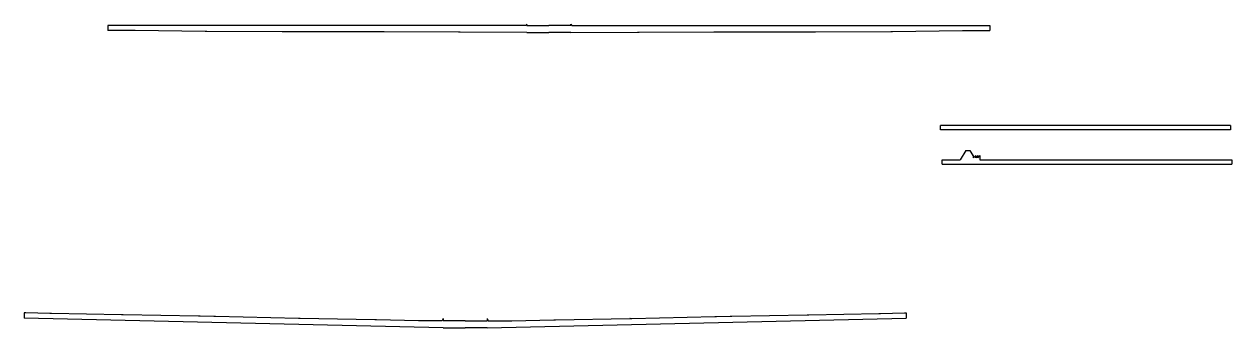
# Model space of a CAD drawing. Header units: inches. Extents: x -503 to 924, y -177 to 182.
import ezdxf

# ---------------------------------------------------------------- set-up
doc = ezdxf.new("R2010")
doc.units = ezdxf.units.IN
doc.header["$MEASUREMENT"] = 0

msp = doc.modelspace()

# ---------------------------------------------------------------- linework, layer by layer
for p, q in [((89.8, 180.1), (-404.2, 180.1)), ((-404.2, 180.1), (-404.2, 174.4)), ((-402.2, 174.4), (-404.2, 174.4)), ((-404.2, 174.4), (-404.2, 174.4)), ((-373.9, 174.3), (-402.2, 174.4)), ((-371.9, 174.3), (-373.9, 174.3)), ((-289.2, 173.3), (-371.9, 174.3)), ((-287.2, 173.3), (-289.2, 173.3)), ((-198.2, 172.9), (-287.2, 173.3)), ((-196.2, 172.9), (-198.2, 172.9)), ((-180.2, 172.9), (-196.2, 172.9)), ((-178.2, 172.9), (-180.2, 172.9)), ((-80, 172.6), (-178.2, 172.9)), ((-78, 172.6), (-80, 172.6)), ((10, 172.3), (-78, 172.6)), ((12, 172.3), (10, 172.3)), ((90.8, 172), (12, 172.3)), ((90.8, 181.9), (89.8, 180.1)), ((90.8, 180.1), (90.8, 181.9)), ((90.8, 180.1), (116.8, 180.1)), ((90.8, 172), (116.8, 172)), ((142.8, 180.1), (116.8, 180.1)), ((142.8, 172), (116.8, 172)), ((142.8, 180.1), (142.8, 181.9)), ((142.8, 181.9), (143.8, 180.1)), ((142.8, 172), (221.5, 172.3)), ((143.8, 180.1), (637.8, 180.1)), ((221.5, 172.3), (223.5, 172.3)), ((223.5, 172.3), (311.5, 172.6)), ((311.5, 172.6), (313.5, 172.6)), ((313.5, 172.6), (411.8, 172.9)), ((411.8, 172.9), (413.8, 172.9)), ((413.8, 172.9), (429.8, 172.9)), ((429.8, 172.9), (431.8, 172.9)), ((431.8, 172.9), (520.8, 173.3)), ((520.8, 173.3), (522.8, 173.3)), ((522.8, 173.3), (605.4, 174.3)), ((605.4, 174.3), (607.4, 174.3)), ((607.4, 174.3), (635.8, 174.4)), ((635.8, 174.4), (637.8, 174.4)), ((637.8, 180.1), (637.8, 174.4)), ((637.8, 174.4), (637.8, 174.4)), ((921.9, 62.1), (921.9, 57)), ((609.2, 32.5), (614.2, 32.5)), ((923.6, 21.2), (923.6, 16.1)), ((-501.2, -159.8), (-503.2, -159.8)), ((-503.2, -159.8), (-503.2, -165.9)), ((-8.2, -177.5), (-503.2, -165.9)), ((-472.8, -160.3), (-501.2, -159.8)), ((-470.8, -160.3), (-472.8, -160.3)), ((-388.2, -162), (-470.8, -160.3)), ((-386.2, -162), (-388.2, -162)), ((-297.2, -163.8), (-386.2, -162)), ((-295.2, -163.8), (-297.2, -163.8)), ((-279.2, -164.2), (-295.2, -163.8)), ((-277.2, -164.2), (-279.2, -164.2)), ((-178.9, -166.2), (-277.2, -164.2)), ((-177, -166.2), (-178.9, -166.2)), ((-88.9, -168), (-176.9, -166.2)), ((-86.9, -168), (-88.9, -168)), ((-37.3, -169), (-86.9, -168)), ((-9.4, -169), (-37.3, -169)), ((-8.2, -166.5), (-9.4, -169)), ((-8.2, -166.5), (-8.2, -169)), ((17.8, -169), (-8.2, -169)), ((17.8, -169), (43.8, -169)), ((43.8, -177.5), (538.8, -165.9)), ((43.8, -166.5), (45, -169)), ((43.8, -166.5), (43.8, -169)), ((45, -169), (72.9, -169)), ((72.9, -169), (122.6, -168)), ((122.6, -168), (124.6, -168)), ((124.6, -168), (212.5, -166.2)), ((212.6, -166.2), (214.6, -166.2)), ((214.6, -166.2), (312.8, -164.2)), ((312.8, -164.2), (314.8, -164.2)), ((314.8, -164.2), (330.8, -163.8)), ((330.8, -163.8), (332.8, -163.8)), ((332.8, -163.8), (421.8, -162)), ((421.8, -162), (423.8, -162)), ((423.8, -162), (506.5, -160.3)), ((506.5, -160.3), (508.5, -160.3)), ((508.5, -160.3), (536.8, -159.8)), ((536.8, -159.8), (538.8, -159.8)), ((538.8, -159.8), (538.8, -165.9)), ((-8.2, -177.5), (17.8, -177.5)), ((43.8, -177.5), (17.8, -177.5))]:
    msp.add_line(p, q)
at = {"color": 7}
for p, q in [((921.9, 62.1), (579.5, 62.1)), ((579.5, 57), (579.5, 62.1)), ((921.9, 57), (579.5, 57)), ((609.2, 32.5), (602.7, 21.2)), ((614.2, 32.5), (617.7, 26.5)), ((581.3, 21.2), (602.7, 21.2)), ((581.3, 16.1), (581.3, 21.2)), ((581.3, 16.1), (923.6, 16.1)), ((618.6, 26.5), (617.7, 26.5)), ((618.6, 23.6), (618.6, 26.5)), ((621.1, 26.5), (618.6, 23.6)), ((621.1, 23.6), (621.1, 26.5)), ((623.7, 26.5), (621.1, 23.6)), ((623.7, 23.6), (623.7, 26.5)), ((623.7, 23.6), (626.1, 26.5)), ((626.1, 26.5), (626.1, 21.2)), ((626.1, 21.2), (923.6, 21.2))]:
    msp.add_line(p, q, dxfattribs=at)
for centre, start, end in [((-177, -169.2), 88.8254, 90), ((212.6, -169.2), 90, 91.1746), ((-8.2, -174.5), 268.6532, 270), ((43.8, -174.5), 270, 271.3468)]:
    msp.add_arc(centre, 3, start, end)

doc.saveas('drawing.dxf')
